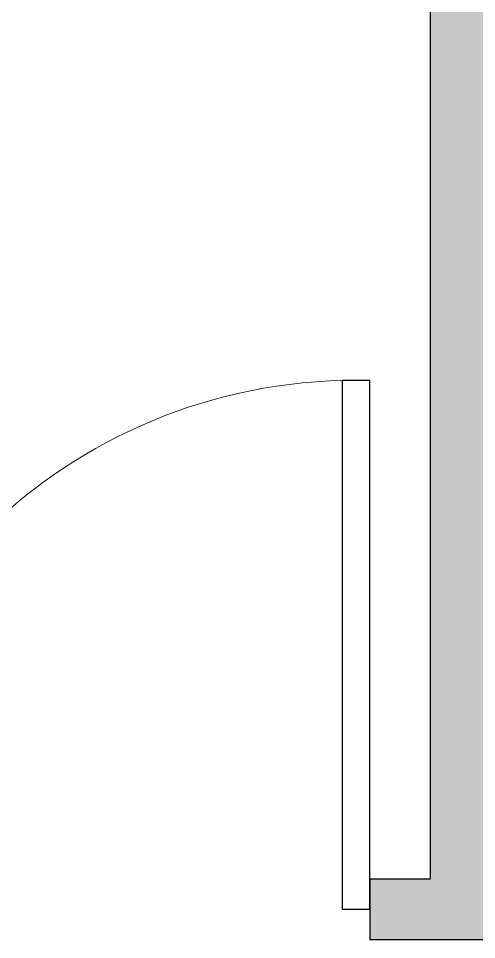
# Model space of a CAD drawing. Header units: millimetres. Extents: x -4 to 86791, y -1 to 44030.
# Drawn here: x 48137 to 48895, y 27468 to 28995 of the extents above; entities that cross this region are included whole.
import ezdxf

# ---------------------------------------------------------------- set-up
doc = ezdxf.new("R2010")
doc.units = ezdxf.units.MM
for name, color, linetype in [('PUB_HATCH', 8, 'Continuous'), ('WALL', 9, 'Continuous'), ('WINDOW', 4, 'Continuous')]:
    doc.layers.add(name, color=color, linetype=linetype)

# ---------------------------------------------------------------- blocks, each defined once
blk = doc.blocks.new('$DorLib2D$00000001')
for p, q in [((0.45, 0.975), (0.5, 0.975)), ((0.45, 0), (0.45, 0.975)), ((0.5, 0), (0.5, 0.975)), ((0.5, 0), (0.45, 0))]:
    blk.add_line(p, q)
at = {"lineweight": 13}
blk.add_arc((0.475, 0), 0.975, 91.4693, 180, dxfattribs=at)

msp = doc.modelspace()

# ---------------------------------------------------------------- hatches: boundary and pattern name
at = {"layer": 'PUB_HATCH'}
for points in [[(48818.4, 30467.6), (48818.4, 27567.6), (48868.4, 27534.3), (48918.4, 27567.6), (48918.4, 30467.6)], [(48818.4, 27567.6), (48718.4, 27567.6), (48718.4, 27467.6), (48868.4, 27467.6), (48868.4, 27534.3)], [(48868.4, 27467.6), (49918.4, 27467.6), (49918.4, 27567.6), (48918.4, 27567.6), (48868.4, 27534.3)]]:
    msp.add_hatch(color=256, dxfattribs=at).paths.add_polyline_path(points)

# ---------------------------------------------------------------- linework, layer by layer
at = {"layer": 'WALL'}
for p, q in [((48818.4, 30467.6), (48818.4, 27567.6)), ((48818.4, 27567.6), (48718.4, 27567.6)), ((48718.4, 27567.6), (48718.4, 27467.6)), ((48718.4, 27467.6), (48868.4, 27467.6)), ((48868.4, 27467.6), (49918.4, 27467.6))]:
    msp.add_line(p, q, dxfattribs=at)

# ---------------------------------------------------------------- block references
at = {"layer": 'WINDOW', "xscale": 900, "yscale": 900, "zscale": 900}
msp.add_blockref('$DorLib2D$00000001', (48268.4, 27517.6), dxfattribs=at)

doc.saveas('drawing.dxf')
